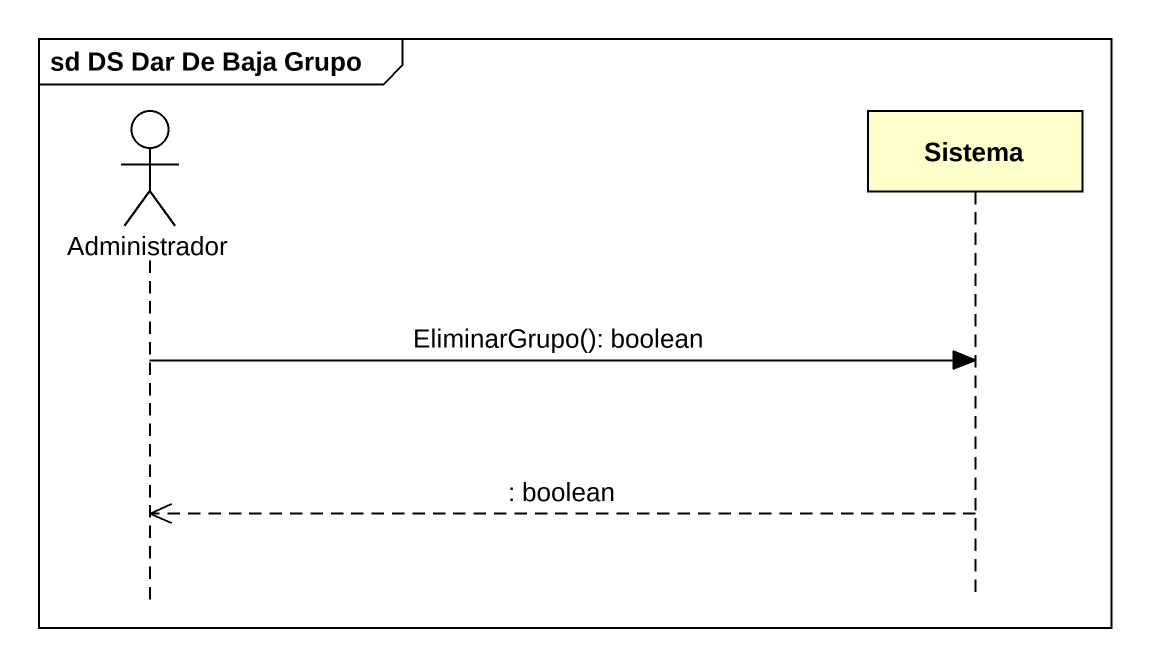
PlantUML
@startuml
mainframe sd DS Dar De Baja Grupo
hide footbox
actor Administrador
participant Sistema

Administrador -> Sistema : EliminarGrupo(): boolean
Sistema -->> Administrador : : boolean
@enduml
